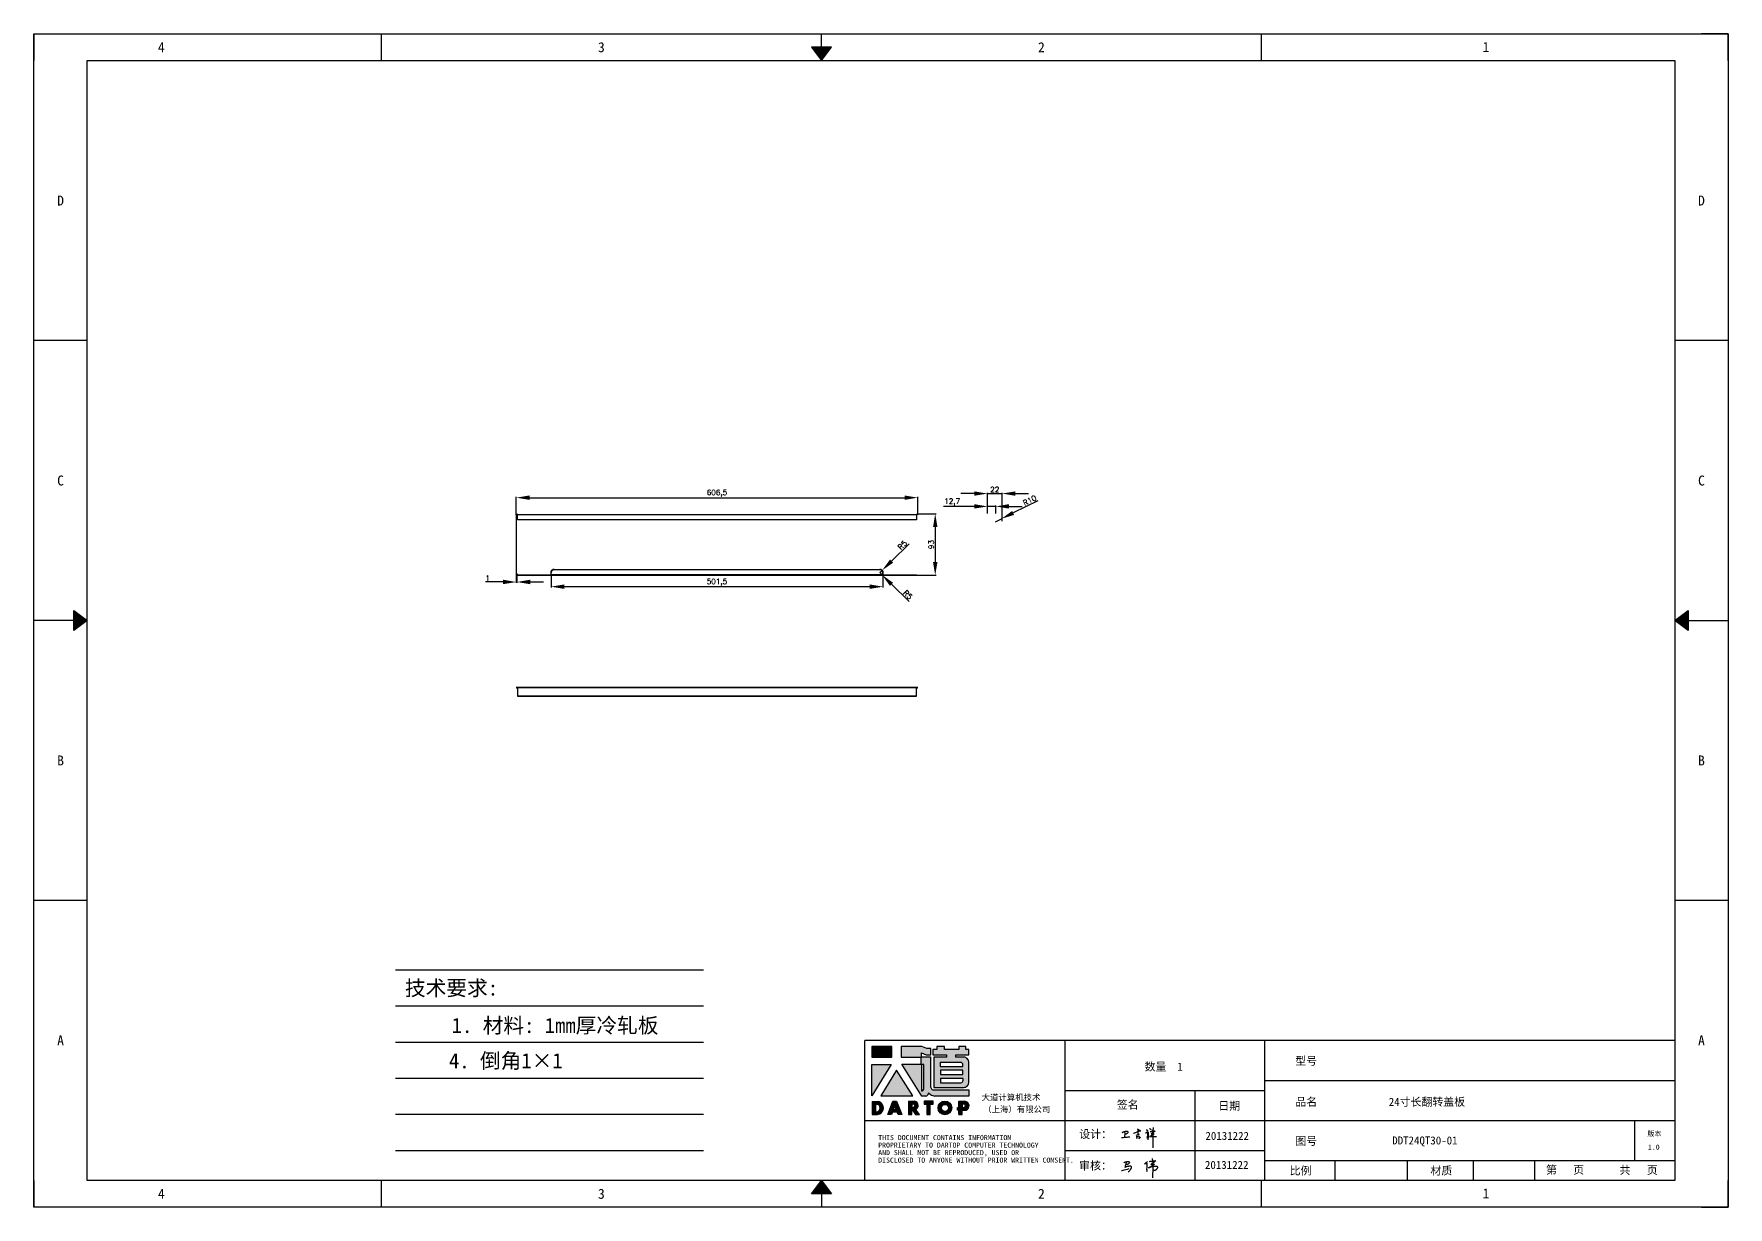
# Model space of a CAD drawing. Header units: millimetres. Extents: x 120943 to 145233, y 4425 to 40233.
# Drawn here: x 125709 to 128269, y 19390 to 21163 of the extents above; entities that cross this region are included whole.
import ezdxf
from ezdxf.enums import TextEntityAlignment as Align

# ---------------------------------------------------------------- set-up
doc = ezdxf.new("R2010")
doc.units = ezdxf.units.MM
doc.linetypes.add('DOT', pattern=[0.25, 0, -0.25])
doc.layers.add('4', color=7, linetype='Continuous')
doc.layers.add('print', color=30, linetype='Continuous')
doc.layers.add('dim', color=2, linetype='Continuous', lineweight=9)
doc.styles.add('Dartop', font='SIMFANG.TTF')
doc.styles.add('HZ', font='SimSun.ttf')
doc.styles.add('hzHT', font='SIMHEI.TTF')
doc.styles.get("Standard").update_dxf_attribs({"font": 'txt', "bigfont": 'gbcbig.shx'})
doc.dimstyles.new('ISO-25', dxfattribs={"dimtxt": 20, "dimasz": 20, "dimexe": 1.25, "dimexo": 0.625, "dimtad": 1, "dimtxsty": 'Standard', "dimcen": 2.5, "dimadec": 0, "dimazin": 0, "dimtfac": 1, "dimtmove": 0, "dimatfit": 3, "dimfxl": 1, "dimarcsym": 0})

# ---------------------------------------------------------------- blocks, each defined once
blk = doc.blocks.new('*D1130')
at = {"layer": 'Defpoints', "color": 0}
for p in [(127044.3, 20462), (126437.8, 20435.7), (127044.3, 20435.7, 87.4)]:
    blk.add_point(p, dxfattribs=at)
at = {"layer": 'dim', "color": 0, "lineweight": -2}
for p, q in [((126437.8, 20436.3), (126437.8, 20463.2)), ((126457.8, 20462), (127024.3, 20462)), ((127044.3, 20436.3), (127044.3, 20463.2))]:
    blk.add_line(p, q, dxfattribs=at)
at = {"layer": 'dim', "color": 0}
for points in [[(126457.8, 20465.3), (126457.8, 20458.7), (126437.8, 20462)], [(127024.3, 20465.3), (127024.3, 20458.7), (127044.3, 20462)]]:
    blk.add_solid(points, dxfattribs=at)
at = {"layer": 'dim', "color": 0, "insert": (126741, 20468.7), "char_height": 8, "attachment_point": 5}
blk.add_mtext('606,5', dxfattribs=at)
blk = doc.blocks.new('*D1131')
at = {"layer": 'Defpoints', "color": 0}
for p in [(127042.3, 20437.7), (127042.3, 20344.7, 75.4), (127070.7, 20344.7)]:
    blk.add_point(p, dxfattribs=at)
at = {"layer": 'dim', "color": 0, "lineweight": -2}
for p, q in [((127042.9, 20437.7), (127072, 20437.7)), ((127070.7, 20417.7), (127070.7, 20364.7)), ((127042.9, 20344.7), (127072, 20344.7))]:
    blk.add_line(p, q, dxfattribs=at)
at = {"layer": 'dim', "color": 0}
for points in [[(127067.4, 20417.7), (127074.1, 20417.7), (127070.7, 20437.7)], [(127067.4, 20364.7), (127074.1, 20364.7), (127070.7, 20344.7)]]:
    blk.add_solid(points, dxfattribs=at)
at = {"layer": 'dim', "color": 0, "insert": (127064.7, 20391.2), "char_height": 8, "attachment_point": 5, "rotation": 90}
blk.add_mtext('93', dxfattribs=at)
blk = doc.blocks.new('*D1132')
at = {"layer": 'Defpoints', "color": 0}
for p in [(126490.3, 20345.7, 87.1), (126490.3, 20327.5), (126991.8, 20345.7, 87.1)]:
    blk.add_point(p, dxfattribs=at)
at = {"layer": 'dim', "color": 0, "lineweight": -2}
for p, q in [((126490.3, 20345), (126490.3, 20326.3)), ((126971.8, 20327.5), (126510.3, 20327.5)), ((126991.8, 20345), (126991.8, 20326.3))]:
    blk.add_line(p, q, dxfattribs=at)
at = {"layer": 'dim', "color": 0}
for points in [[(126510.3, 20330.9), (126510.3, 20324.2), (126490.3, 20327.5)], [(126971.8, 20330.9), (126971.8, 20324.2), (126991.8, 20327.5)]]:
    blk.add_solid(points, dxfattribs=at)
at = {"layer": 'dim', "color": 0, "insert": (126741, 20334.2), "char_height": 8, "attachment_point": 5}
blk.add_mtext('501,5', dxfattribs=at)
blk = doc.blocks.new('*D1133')
at = {"layer": 'Defpoints', "color": 0}
for p in [(126986.8, 20348.7), (126990.4, 20352.2)]:
    blk.add_point(p, dxfattribs=at)
at = {"layer": 'dim', "color": 0, "lineweight": -2}
for p, q in [((127031.5, 20392.1), (127004.7, 20366.1)), ((126986.8, 20348.7), (126990.4, 20352.2))]:
    blk.add_line(p, q, dxfattribs=at)
at = {"layer": 'dim', "color": 0}
blk.add_solid([(127002.4, 20368.5), (127007.1, 20363.7), (126990.4, 20352.2)], dxfattribs=at)
at = {"layer": 'dim', "color": 0, "insert": (127021.1, 20390.3), "char_height": 8, "attachment_point": 5, "rotation": 44.1081}
blk.add_mtext('R5', dxfattribs=at)
blk = doc.blocks.new('*D1134')
at = {"layer": 'Defpoints', "color": 0}
for p in [(126986.8, 20348.7), (126990.4, 20345.2)]:
    blk.add_point(p, dxfattribs=at)
at = {"layer": 'dim', "color": 0, "lineweight": -2}
for p, q in [((126986.8, 20348.7), (126990.4, 20345.2)), ((127031.2, 20305), (127004.6, 20331.1))]:
    blk.add_line(p, q, dxfattribs=at)
blk.add_arc((126986.8, 20348.7), 5, 301.173, 352.838, dxfattribs=at)
at = {"layer": 'dim', "color": 0}
blk.add_solid([(127007, 20333.5), (127002.3, 20328.8), (126990.4, 20345.2)], dxfattribs=at)
at = {"layer": 'dim', "color": 0, "insert": (127029.3, 20315.3), "char_height": 8, "attachment_point": 5, "rotation": 315.4969}
blk.add_mtext('R5', dxfattribs=at)
blk = doc.blocks.new('*D1135')
at = {"layer": 'Defpoints', "color": 0}
for p in [(127149.6, 20437.7, 478.9), (127162.3, 20448.8), (127162.3, 20437.7, 478.9)]:
    blk.add_point(p, dxfattribs=at)
at = {"layer": 'dim', "color": 0, "lineweight": -2}
for p, q in [((127129.6, 20448.8), (127083, 20448.8)), ((127149.6, 20438.3), (127149.6, 20450.1)), ((127162.3, 20448.8), (127149.6, 20448.8)), ((127162.3, 20438.3), (127162.3, 20450.1)), ((127182.3, 20448.8), (127202.3, 20448.8))]:
    blk.add_line(p, q, dxfattribs=at)
at = {"layer": 'dim', "color": 0}
for points in [[(127129.6, 20452.2), (127129.6, 20445.5), (127149.6, 20448.8)], [(127182.3, 20452.2), (127182.3, 20445.5), (127162.3, 20448.8)]]:
    blk.add_solid(points, dxfattribs=at)
at = {"layer": 'dim', "color": 0, "insert": (127096.3, 20455.5), "char_height": 8, "attachment_point": 5}
blk.add_mtext('12,7', dxfattribs=at)
blk = doc.blocks.new('*D1618')
at = {"layer": 'Defpoints', "color": 0}
for p in [(127171.6, 20468.2), (127149.6, 20438.3), (127171.6, 20425.7, 479.9)]:
    blk.add_point(p, dxfattribs=at)
at = {"layer": 'dim', "color": 0, "lineweight": -2}
for p, q in [((127129.6, 20468.2), (127109.6, 20468.2)), ((127149.6, 20438.9), (127149.6, 20469.4)), ((127149.6, 20468.2), (127171.6, 20468.2)), ((127171.6, 20426.3), (127171.6, 20469.4)), ((127191.6, 20468.2), (127211.6, 20468.2))]:
    blk.add_line(p, q, dxfattribs=at)
at = {"layer": 'dim', "color": 0}
for points in [[(127129.6, 20471.5), (127129.6, 20464.9), (127149.6, 20468.2)], [(127191.6, 20471.5), (127191.6, 20464.9), (127171.6, 20468.2)]]:
    blk.add_solid(points, dxfattribs=at)
at = {"layer": 'dim', "color": 0, "insert": (127160.6, 20474.2), "char_height": 8, "attachment_point": 5}
blk.add_mtext('22', dxfattribs=at)
blk = doc.blocks.new('*D1136')
at = {"layer": 'Defpoints', "color": 0}
for p in [(127161.6, 20425.7), (127170.6, 20430.1)]:
    blk.add_point(p, dxfattribs=at)
at = {"layer": 'dim', "color": 0, "lineweight": -2}
for p, q in [((127225.6, 20457.3), (127188.5, 20439)), ((127161.6, 20425.7), (127170.6, 20430.1))]:
    blk.add_line(p, q, dxfattribs=at)
at = {"layer": 'dim', "color": 0}
blk.add_solid([(127187, 20442), (127190, 20436), (127170.6, 20430.1)], dxfattribs=at)
at = {"layer": 'dim', "color": 0, "insert": (127213.4, 20457.9), "char_height": 8, "attachment_point": 5, "rotation": 26.3122}
blk.add_mtext('R10', dxfattribs=at)
blk = doc.blocks.new('*D1137')
at = {"layer": 'Defpoints', "color": 0}
for p in [(126437.8, 20346.7, 75.4), (126437.8, 20334.6), (126438.8, 20346.7, 76.4)]:
    blk.add_point(p, dxfattribs=at)
at = {"layer": 'dim', "color": 0, "lineweight": -2}
for p, q in [((126417.8, 20334.6), (126391.1, 20334.6)), ((126437.8, 20346), (126437.8, 20333.4)), ((126438.8, 20334.6), (126437.8, 20334.6)), ((126438.8, 20346), (126438.8, 20333.4)), ((126458.8, 20334.6), (126478.8, 20334.6))]:
    blk.add_line(p, q, dxfattribs=at)
at = {"layer": 'dim', "color": 0}
for points in [[(126417.8, 20338), (126417.8, 20331.3), (126437.8, 20334.6)], [(126458.8, 20338), (126458.8, 20331.3), (126438.8, 20334.6)]]:
    blk.add_solid(points, dxfattribs=at)
at = {"layer": 'dim', "color": 0, "insert": (126394.5, 20340.6), "char_height": 8, "attachment_point": 5}
blk.add_mtext('1', dxfattribs=at)
blk = doc.blocks.new('*U535')
at = {"color": 254, "linetype": 'Continuous', "extrusion": (0, 0, -1)}
for points in [[(-17, 0.333), (-16.812, 0.25), (-17, 0.5)], [(-17, 0.333), (-17.188, 0.25), (-16.812, 0.25)], [(-17, 0.333), (-17, 0.5), (-17.188, 0.25)]]:
    blk.add_solid(points, dxfattribs=at)
blk = doc.blocks.new('*U534')
at = {"color": 254, "linetype": 'Continuous', "extrusion": (0, 0, -1)}
for points in [[(-33.167, 11), (-33, 11), (-33.25, 11.188)], [(-33.167, 11), (-33.25, 11.188), (-33.25, 10.812)], [(-33.167, 11), (-33.25, 10.812), (-33, 11)]]:
    blk.add_solid(points, dxfattribs=at)
blk = doc.blocks.new('*U536')
at = {"color": 254, "linetype": 'Continuous'}
for points in [[(17, 21.667), (17.188, 21.75), (16.812, 21.75)], [(17, 21.667), (16.812, 21.75), (17, 21.5)], [(17, 21.667), (17, 21.5), (17.188, 21.75)]]:
    blk.add_solid(points, dxfattribs=at)
blk = doc.blocks.new('*U533')
at = {"color": 254, "linetype": 'Continuous', "extrusion": (0, 0, -1)}
for points in [[(-0.833, 11), (-0.75, 10.812), (-0.75, 11.188)], [(-0.833, 11), (-0.75, 11.188), (-1, 11)], [(-0.833, 11), (-1, 11), (-0.75, 10.812)]]:
    blk.add_solid(points, dxfattribs=at)
blk = doc.blocks.new('dadao')
for p, q in [((48, 19.2), (44.9, 10.4)), ((44.9, 10.4), (51.2, 10.4)), ((51.2, 10.4), (48, 19.2))]:
    blk.add_line(p, q)
for points in [[(41.8, 121.6), (41.8, 143.7), (-0.4, 143.7), (-0.4, 121.6), (41.8, 121.6)], [(104.8, 122), (104.8, 130.3), (114.1, 126.3), (124.2, 126.3), (124.2, 139.6), (115.9, 139.6), (105.1, 143.9), (61.5, 143.9)], [(61.7, 144), (61.7, 121.3), (103.9, 121.3)], [(113.4, 38.7), (105.1, 38.7), (63, 106.5), (103.9, 106.5), (103.9, 120.9), (103.9, 121.3)], [(109.7, 53.6), (109.7, 106.2), (104.3, 106.2), (104.3, 50.4), (106.6, 50.4)], [(144.6, 94.4), (144.6, 84.8), (192, 84.8), (192, 94.1), (144.9, 94.1)], [(120.2, 45), (119.5, 45), (119.5, 44.6)], [(0, 28), (0, 0), (11.8, 0)], [(0.1, 28), (14, 28)], [(7.1, 21.8), (7.1, 6.1), (12, 6.1)], [(7.1, 21.8), (11.4, 21.8)], [(76.8, 28.2), (76.8, 0), (84.1, 0), (84.1, 11.1), (91.6, -0.1), (100.3, -0.1), (91.7, 11.1)], [(76.8, 28.2), (90.6, 28.2)], [(84, 22.7), (84, 15.3), (87.2, 15.3)], [(84, 22.7), (87.3, 22.7)], [(183.7, 0), (183.7, 9.6), (180.6, 9.6), (180.6, 14.9), (183.8, 14.9), (183.8, 28.1), (196.1, 28.1), (196.5, 28.1)], [(183.7, 0), (190.9, 0), (190.9, 9.6), (198.8, 9.6)], [(194.9, 22.3), (190.8, 22.3), (190.8, 15), (194.4, 15)]]:
    blk.add_lwpolyline(points)
blk.add_lwpolyline([(137.1, 144.2), (137.1, 137.9), (128.3, 137.9), (128.3, 126.5), (157.3, 126.5), (157.3, 121.5), (130.3, 121.5), (130.3, 57.5), (194.4, 57.5, 0.414214), (204.4, 67.5), (204.4, 111.3, 0.414214), (194.4, 121.3), (177.5, 121.3), (177.5, 126.3), (204.7, 126.3), (204.7, 137.7), (198.2, 137.7), (198.2, 143.9), (183.3, 143.9), (183.3, 138), (153, 138), (153, 144.2), (137.1, 144.2)], format="xyb", close=True)
for points in [[(104.8, 122), (123.4, 122), (123.4, 60, 0.414214), (131.4, 52), (204.8, 52), (204.8, 39.1), (131.7, 39.1)], [(144.3, 110.8), (144.3, 101.8), (192.3, 101.8), (192.3, 105.5, 0.414214), (187.3, 110.5), (144.3, 110.5)], [(144.6, 77), (144.6, 67.5), (187.6, 67.5, 0.414214), (192.6, 72.5), (192.6, 76.4), (144.6, 76.4)]]:
    blk.add_lwpolyline(points, format="xyb")
for points in [[(-0.3, 106.2), (40.4, 106.2), (-0.3, 39.7), (-0.3, 106.2)], [(51.7, 94.1), (18.4, 39.3), (86.2, 39.3)], [(43.8, 28.2), (51.8, 28.2), (62.6, -0.1), (55, -0.1), (53.2, 5), (42.9, 5), (41.1, 0), (33.6, 0)], [(110, 28.1), (110, 21.9), (116, 21.9), (116, -0.1), (123.2, -0.1), (123.2, 22), (129.2, 22), (129.2, 28.1), (110, 28.1)]]:
    blk.add_lwpolyline(points, close=True)
for radius in [14.5, 7.44]:
    blk.add_circle((154.2, 14.2), radius)
for centre, radius, start, end in [((99.2, 60.7), 12.6, 305.6399, 325.969), ((111.6, 46.7), 8.19, 282.9811, 347.6627), ((136, 61.7), 22.9, 226.7358, 259.3209), ((8.5, 13.9), 8.49, 294.2143, 69.7177), ((9.6, 14.2), 14.4, 278.6604, 72.3203), ((86.4, 19), 3.8, 282.527, 76.7196), ((88.6, 19.4), 8.95, 290.6073, 77.2124), ((193.7, 18.7), 3.8, 280.9891, 72.5513), ((195.7, 18.6), 9.51, 288.8959, 85.2442)]:
    blk.add_arc(centre, radius, start, end)
blk = doc.blocks.new('h')
for p, q in [((20768.1, -2360.9), (20773, -2359.1)), ((20769.5, -2366.9), (20769.8, -2370.6)), ((20769.8, -2370.6), (20770.9, -2378)), ((20770.9, -2378), (20771.5, -2370.6)), ((20772.4, -2369.3), (20774.9, -2367.8)), ((20773, -2359.1), (20784.1, -2355.2)), ((20773.3, -2331.8), (20775.3, -2338.7)), ((20789.1, -2340.9), (20773.5, -2331.9)), ((20775.3, -2338.7), (20775.6, -2351.2)), ((20775.6, -2351.2), (20775.5, -2357.3)), ((20782.2, -2369.2), (20780, -2377.1)), ((20780, -2377.1), (20788.3, -2371.3)), ((20780.1, -2366.4), (20780.8, -2366.4)), ((20781.9, -2367.4), (20782.2, -2369.2)), ((20845.7, -2343.5), (20848.4, -2353)), ((20848.9, -2370.3), (20847.9, -2424)), ((20848.4, -2353), (20848.9, -2370.3))]:
    blk.add_line(p, q)
for points in [[(20696.6, -2372.4, 0.002073), (20710.6, -2371.9, 0.016137), (20719.6, -2371.3, 0.008314), (20736.9, -2369.3)], [(20699.1, -2348.2, -0.029745), (20704.6, -2345.4, -0.046842), (20708.4, -2344.2, -0.00919), (20714.3, -2343, -0.018517), (20717.2, -2342.5, -0.037841), (20720.3, -2342.4, -0.039541), (20723.2, -2342.8, -0.149785), (20726, -2344.3, -0.204935), (20726.9, -2346.6, -0.074872), (20726.5, -2348.3, -0.061615), (20725.6, -2350.3, -0.034204), (20723.8, -2352.6, -0.045776), (20722.3, -2354.1, -0.054985), (20720.4, -2355.3, -0.036348), (20717.3, -2356.5, -0.067752), (20715.7, -2356.8, -0.043553), (20713.2, -2356.7)], [(20755, -2351.9, -0.024077), (20759.9, -2350.1, -0.013147), (20768.7, -2346.5, -0.00522), (20775.4, -2344.1, -0.018517), (20777.3, -2343.4, -0.008274), (20786.3, -2341, -0.039541), (20788.3, -2340.8, -0.079216), (20789.4, -2341, -0.204935)], [(20813.5, -2350.1, 0.007348), (20815.9, -2348.7, 0.008421), (20818, -2347.3, 0.009459), (20819.7, -2346.2, -0.016325), (20820.7, -2345.5, -0.173771), (20821.8, -2345.3, -0.085159), (20823.9, -2346, -0.125883), (20826, -2347.9, -0.160659), (20826.6, -2350.1, -0.010447), (20826.5, -2352.3, -0.008247), (20826.2, -2355.1, -0.002698), (20825.3, -2374, 0.001562), (20823.9, -2383.7, 0.016137)], [(20816.8, -2335, -0.053561), (20819.6, -2336.1, -0.075272), (20821.3, -2337.3, -0.005295), (20822.5, -2338.5, -0.009337), (20823.1, -2339.1, -0.026146), (20823.7, -2339.8, -0.016644), (20824.5, -2340.9)], [(20832.1, -2329.2, -0.053561), (20834.9, -2330.3, -0.075272), (20836.7, -2331.5, -0.005295), (20837.8, -2332.6, -0.009337), (20838.5, -2333.3, -0.026146), (20839, -2334, -0.016644), (20839.8, -2335.1)], [(20836, -2343.7, -0.02797), (20842.1, -2342.6, -0.048868), (20845.6, -2342.2, -0.00919), (20851.1, -2341.4, -0.018517), (20853.9, -2341.1, -0.037841), (20856.7, -2341.2, -0.039541), (20859.4, -2341.6, -0.018282), (20840.6, -2354.7, -0.000937)], [(20847.6, -2340.2, 0.021784), (20849.6, -2335.9, 0.028296), (20850.8, -2332.4, 0.008136), (20851.9, -2328.2, 0.028913), (20852.2, -2327, 0.08193), (20852.1, -2325.9, 0.075058), (20851.7, -2324.7, 0.275043)]]:
    blk.add_lwpolyline(points, format="xyb")
for points in [[(20711.3, -2343.5), (20711.3, -2343.5), (20711.5, -2355.8), (20710.7, -2368), (20710.6, -2371.9)], [(20821.5, -2350.6), (20822.4, -2359.2), (20822.2, -2364.9), (20821.7, -2369), (20821.3, -2376.3), (20823.6, -2368.5), (20827.2, -2366.3), (20829.5, -2366.3)], [(20840.6, -2354.7), (20850, -2354.7), (20855, -2354.3), (20845.9, -2361.1), (20840.5, -2364), (20833, -2367.5), (20863.2, -2367.4), (20865.9, -2367.3)]]:
    blk.add_lwpolyline(points)
for centre, radius, start, end in [((20773.7, -2371.2), 2.3, 121.9907, 163.60158), ((20787.5, -2406), 40.3, 100.61827, 108.24823), ((20780.8, -2367.6), 1.15, 9.4675, 90)]:
    blk.add_arc(centre, radius, start, end)

msp = doc.modelspace()

# ---------------------------------------------------------------- hatches: boundary and pattern name
for points in [[(127005.155, 19632.53), (126975.021, 19632.53), (126975.021, 19616.785), (127005.155, 19616.785)], [(127004.185, 19605.77), (126975.101, 19605.77), (126975.101, 19558.283)], [(127012.247, 19597.152), (126988.472, 19557.967), (127036.884, 19557.967)], [(127067.624, 19549.949), (127053.865, 19549.949), (127053.865, 19545.584), (127058.158, 19545.584), (127058.158, 19529.855), (127063.298, 19529.855), (127063.298, 19545.595), (127067.624, 19545.595)]]:
    msp.add_hatch(color=0).paths.add_polyline_path(points)
h = msp.add_hatch(color=0)
h.paths.add_polyline_path([(127050.189, 19622.961), (127056.84, 19620.088), (127064.031, 19620.088), (127064.031, 19629.605), (127058.099, 19629.605), (127050.369, 19632.657), (127019.395, 19632.657), (127019.395, 19616.562), (127049.532, 19616.562), (127049.532, 19616.237), (127049.532, 19605.95), (127020.307, 19605.95), (127050.367, 19557.574), (127056.32, 19557.574, 0.27937482), (127060.665, 19561.799), (127060.665, 19562.022), (127061.19, 19562.022, 0.14314537), (127069.385, 19557.852), (127121.618, 19557.852), (127121.618, 19567.026), (127069.162, 19567.026, -0.41421356), (127063.448, 19572.74), (127063.448, 19617.071), (127050.189, 19617.071)])
h.paths.add_polyline_path([(127049.836, 19605.744), (127053.666, 19605.743), (127053.666, 19568.197, -0.08893574), (127051.446, 19565.914), (127049.823, 19565.914)], flags=16)
h = msp.add_hatch(color=0)
h.paths.add_polyline_path([(127121.528, 19628.272), (127116.881, 19628.272), (127116.881, 19632.693), (127106.258, 19632.693), (127106.258, 19628.493), (127084.571, 19628.493), (127084.571, 19632.914), (127073.212, 19632.914), (127073.212, 19628.411), (127066.936, 19628.411), (127066.936, 19620.261), (127087.648, 19620.261), (127087.648, 19616.656), (127068.348, 19616.656), (127068.348, 19571.017), (127114.165, 19571.017, 0.41421356), (127121.307, 19578.159), (127121.307, 19609.414, 0.41421356), (127114.165, 19616.556), (127102.053, 19616.556), (127102.053, 19620.093), (127121.528, 19620.093)])
h.paths.add_polyline_path([(127109.105, 19608.819, -0.41421356), (127112.676, 19605.248), (127112.676, 19602.629), (127078.374, 19602.629), (127078.374, 19608.819)], flags=16)
h.paths.add_polyline_path([(127112.454, 19597.102), (127112.454, 19590.47), (127078.596, 19590.47), (127078.596, 19597.102)], flags=16)
h.paths.add_polyline_path([(127112.897, 19584.502), (127112.897, 19581.662, -0.41421356), (127109.326, 19578.091), (127078.596, 19578.091), (127078.596, 19584.502)], flags=16)
h = msp.add_hatch(color=0)
h.paths.add_polyline_path([(126985.293, 19549.878), (126975.315, 19549.878), (126975.315, 19529.915), (126983.718, 19529.915, 0.79301591)])
h.paths.add_polyline_path([(126983.866, 19534.287), (126980.378, 19534.287), (126980.378, 19545.506), (126983.481, 19545.506, -0.67136089)], flags=16)
h = msp.add_hatch(color=0)
h.paths.add_polyline_path([(127012.322, 19550.042), (127006.628, 19550.042), (126999.305, 19529.893), (127004.699, 19529.893), (127005.968, 19533.464), (127013.276, 19533.464), (127014.572, 19529.85), (127020.009, 19529.85)])
h.paths.add_polyline_path([(127011.879, 19537.313), (127007.352, 19537.313), (127009.574, 19543.644)], flags=16)
h = msp.add_hatch(color=0)
h.paths.add_polyline_path([(127040.001, 19550.028), (127030.187, 19550.028), (127030.187, 19529.882), (127035.373, 19529.882), (127035.373, 19537.869), (127040.703, 19529.81), (127046.969, 19529.81), (127040.835, 19537.818, 0.74405494)])
h.paths.add_polyline_path([(127035.326, 19540.85), (127035.326, 19546.141), (127037.644, 19546.141, -0.79680897), (127037.609, 19540.85)], flags=16)
h = msp.add_hatch(color=0)
h.paths.add_polyline_path([(127075.103, 19540.027, 1), (127095.789, 19540.027, 1)])
h.paths.add_polyline_path([(127090.76, 19540.027, -1), (127080.132, 19540.027, -1)], flags=16)
h = msp.add_hatch(color=0)
h.paths.add_polyline_path([(127115.631, 19549.98), (127115.334, 19549.98), (127106.585, 19549.98), (127106.585, 19540.578), (127104.264, 19540.578), (127104.264, 19536.762), (127106.548, 19536.762), (127106.548, 19529.918), (127111.655, 19529.918), (127111.655, 19536.789), (127117.267, 19536.789, 0.81230381)])
h.paths.add_polyline_path([(127111.579, 19540.604), (127111.579, 19545.863), (127114.485, 19545.863, -0.77821343), (127114.189, 19540.604)], flags=16)

# ---------------------------------------------------------------- linework, layer by layer
at = {"color": 0, "linetype": 'DOT'}
for p, q in [((125709.059, 21162.76), (128228.231, 21162.76)), ((125709.059, 19430.374), (125709.059, 21122.472)), ((128268.519, 21122.472), (128268.519, 19430.374)), ((128228.231, 19390.086), (125709.059, 19390.086))]:
    msp.add_line(p, q, dxfattribs=at)
at = {"color": 0}
for p, q in [((125709.059, 21162.76), (125709.059, 21122.472)), ((125709.059, 21162.76), (125709.059, 21162.76)), ((126233.973, 21122.472), (126233.973, 21162.76)), ((126898.725, 21142.616), (126898.725, 21162.76)), ((127563.478, 21122.472), (127563.478, 21162.76)), ((128268.519, 21162.76), (128228.231, 21162.76)), ((128268.519, 21122.472), (128268.519, 21162.76)), ((125789.635, 19430.374), (125789.635, 21122.472)), ((125789.635, 21122.472), (128187.943, 21122.472)), ((128187.943, 21122.472), (128187.943, 19430.374)), ((125789.635, 20699.447), (125709.059, 20699.447)), ((128268.519, 20699.447), (128187.943, 20699.447)), ((125769.491, 20276.423), (125709.059, 20276.423)), ((128208.087, 20276.423), (128268.519, 20276.423)), ((125789.635, 19853.398), (125709.059, 19853.398)), ((128268.519, 19853.398), (128187.943, 19853.398)), ((128187.943, 19641.886), (126964.194, 19641.886)), ((126964.194, 19430.374), (126964.194, 19641.886)), ((127266.354, 19641.886), (127266.354, 19430.374)), ((127568.514, 19430.374), (127568.514, 19641.886)), ((127568.514, 19581.454), (128187.943, 19581.454)), ((127266.354, 19566.346), (127568.514, 19566.346)), ((127462.758, 19566.346), (127462.758, 19430.374)), ((126964.194, 19521.022), (127266.354, 19521.022)), ((127266.354, 19521.022), (128187.943, 19521.022)), ((128127.511, 19460.59), (128127.511, 19521.022)), ((127266.354, 19475.698), (127568.514, 19475.698)), ((127568.514, 19460.59), (128187.943, 19460.59)), ((127674.822, 19430.374), (127674.822, 19460.59)), ((127784.379, 19430.374), (127784.379, 19460.59)), ((127883.976, 19430.374), (127883.976, 19460.59)), ((127976.431, 19430.374), (127976.431, 19460.59)), ((125709.059, 19430.374), (125709.059, 19390.086)), ((128187.943, 19430.374), (125789.635, 19430.374)), ((126233.973, 19390.086), (126233.973, 19430.374)), ((127563.478, 19390.086), (127563.478, 19430.374)), ((128268.519, 19390.086), (128268.519, 19430.374)), ((126898.725, 19410.23), (126898.725, 19390.086)), ((125709.059, 19390.086), (125709.059, 19390.086)), ((128228.231, 19390.086), (128268.519, 19390.086))]:
    msp.add_line(p, q, dxfattribs=at)
at = {"extrusion": (3.98566e-30, 0, -1)}
for p, q in [((126437.786, 20435.673), (126437.786, 20346.673)), ((126437.786, 20435.673), (126439.786, 20435.673)), ((126439.786, 20435.673), (126439.786, 20437.673)), ((126439.786, 20346.673), (126437.786, 20346.673)), ((126439.786, 20344.673), (126439.786, 20346.673))]:
    msp.add_line(p, q, dxfattribs=at)
for p, q in [((126439.786, 20428.673, 12.7), (126439.786, 20437.673, 12.7)), ((126490.286, 20345.673, 12.7), (126490.286, 20348.673, 12.7)), ((126495.286, 20353.673, 12.7), (126986.786, 20353.673, 12.7)), ((126991.786, 20348.673, 12.7), (126991.786, 20345.673, 12.7)), ((126439.786, 20345.673, 12.7), (126439.786, 20344.673, 12.7)), ((126439.786, 20345.673, 12.7), (126490.286, 20345.673, 12.7)), ((126439.786, 20344.673, 12.7), (127042.286, 20344.673, 12.7)), ((126991.786, 20345.673, 12.7), (127042.286, 20345.673, 12.7)), ((127042.286, 20345.673, 12.7), (127042.286, 20344.673, 12.7)), ((126439.786, 20175.032, -49.047), (126439.786, 20162.332, -49.047)), ((127042.286, 20175.032, -49.047), (126439.786, 20175.032, -49.047)), ((127042.286, 20162.332, -49.047), (127042.286, 20175.032, -49.047)), ((126439.786, 20162.332, -49.047), (127042.286, 20162.332, -49.047)), ((127398.255, 19452.181), (127396.119, 19451.04)), ((127396.241, 19454.584), (127400.016, 19454.584)), ((127402.029, 19454.767), (127398.255, 19452.181)), ((127398.391, 19463.544), (127399.258, 19456.302)), ((127399.258, 19456.302), (127399.399, 19450.955)), ((127400.016, 19454.584), (127402.029, 19454.767)), ((127396.119, 19451.04), (127393.15, 19449.433)), ((127399.399, 19450.955), (127399.079, 19434.316))]:
    msp.add_line(p, q)
at = {"extrusion": (0, 0, -1)}
for p, q in [((126439.786, 20436.673, 11.7), (127042.286, 20436.673, 11.7)), ((126439.786, 20428.673, 11.7), (126439.786, 20436.673, 11.7)), ((127042.286, 20428.673, 11.7), (126439.786, 20428.673, 11.7)), ((127042.286, 20436.673, 11.7), (127042.286, 20428.673, 11.7)), ((126490.286, 20345.673, 11.7), (126490.286, 20348.673, 11.7)), ((126495.286, 20353.673, 11.7), (126986.786, 20353.673, 11.7)), ((126991.786, 20348.673, 11.7), (126991.786, 20345.673, 11.7)), ((126991.786, 20345.673, 11.7), (126490.286, 20345.673, 11.7))]:
    msp.add_line(p, q, dxfattribs=at)
at = {"extrusion": (0, -1, 0)}
msp.add_line((126439.786, 20428.673, 11.7), (126439.786, 20428.673, 12.7), dxfattribs=at)
at = {"extrusion": (0, 1, 0)}
for p, q in [((126495.286, 20353.673, 12.7), (126495.286, 20353.673, 11.7)), ((126495.286, 20353.673, 12.7), (126986.786, 20353.673, 12.7)), ((126495.286, 20353.673, 11.7), (126986.786, 20353.673, 11.7)), ((126986.786, 20353.673, 11.7), (126986.786, 20353.673, 12.7))]:
    msp.add_line(p, q, dxfattribs=at)
at = {"extrusion": (2.29585e-30, 1, -2.24254e-30)}
for p, q in [((126439.786, 20345.673, 1), (126439.786, 20345.673, 12.7)), ((126439.786, 20345.673, 12.7), (126490.286, 20345.673, 12.7)), ((126490.286, 20345.673, 11.7), (126490.286, 20345.673, 12.7))]:
    msp.add_line(p, q, dxfattribs=at)
at = {"extrusion": (6.31089e-30, 1, -2.22045e-16)}
for p, q in [((126439.786, 20175.032, -140.047), (126437.786, 20175.032, -140.047)), ((126437.786, 20175.032, -51.047), (126437.786, 20175.032, -140.047)), ((126437.786, 20175.032, -51.047), (126439.786, 20175.032, -51.047)), ((126439.786, 20175.032, -142.047), (126439.786, 20175.032, -140.047)), ((126439.786, 20175.032, -142.047), (127042.286, 20175.032, -142.047)), ((126439.786, 20175.032, -51.047), (126439.786, 20175.032, -49.047)), ((127042.286, 20175.032, -49.047), (126439.786, 20175.032, -49.047)), ((127042.286, 20175.032, -140.047), (127042.286, 20175.032, -142.047)), ((127044.286, 20175.032, -140.047), (127042.286, 20175.032, -140.047)), ((127042.286, 20175.032, -51.047), (127044.286, 20175.032, -51.047)), ((127042.286, 20175.032, -49.047), (127042.286, 20175.032, -51.047)), ((127044.286, 20175.032, -140.047), (127044.286, 20175.032, -51.047))]:
    msp.add_line(p, q, dxfattribs=at)
at = {"extrusion": (0, -1, 2.22045e-16)}
for p, q in [((126438.786, 20174.032, -140.047), (126439.786, 20174.032, -140.047)), ((126438.786, 20174.032, -140.047), (126438.786, 20174.032, -51.047)), ((126439.786, 20174.032, -51.047), (126438.786, 20174.032, -51.047)), ((126439.786, 20174.032, -140.047), (126439.786, 20174.032, -141.047)), ((126439.786, 20174.032, -50.047), (126439.786, 20174.032, -51.047)), ((127042.286, 20174.032, -141.047), (127042.286, 20174.032, -140.047)), ((127042.286, 20174.032, -140.047), (127043.286, 20174.032, -140.047)), ((127043.286, 20174.032, -51.047), (127042.286, 20174.032, -51.047)), ((127042.286, 20174.032, -51.047), (127042.286, 20174.032, -50.047)), ((127043.286, 20174.032, -51.047), (127043.286, 20174.032, -140.047)), ((126439.786, 20162.332, -58.047), (126439.786, 20162.332, -49.047)), ((127042.286, 20162.332, -58.047), (126439.786, 20162.332, -58.047)), ((126439.786, 20162.332, -49.047), (127042.286, 20162.332, -49.047)), ((127042.286, 20162.332, -49.047), (127042.286, 20162.332, -58.047))]:
    msp.add_line(p, q, dxfattribs=at)
at = {"extrusion": (0, -2.22045e-16, -1)}
for p, q in [((126439.786, 20175.032, -142.047), (126439.786, 20162.332, -142.047)), ((126439.786, 20175.032, -142.047), (127042.286, 20175.032, -142.047)), ((127042.286, 20162.332, -142.047), (127042.286, 20175.032, -142.047)), ((126439.786, 20162.332, -142.047), (127042.286, 20162.332, -142.047))]:
    msp.add_line(p, q, dxfattribs=at)
at = {"extrusion": (-2.29585e-30, -2.22045e-16, -1)}
for p, q in [((126439.786, 20174.032, -50.047), (126439.786, 20163.332, -50.047)), ((127042.286, 20163.332, -50.047), (127042.286, 20174.032, -50.047))]:
    msp.add_line(p, q, dxfattribs=at)
at = {"extrusion": (0, 1, -2.22045e-16)}
for p, q in [((126439.786, 20163.332, -58.047), (126439.786, 20163.332, -50.047)), ((127042.286, 20163.332, -50.047), (127042.286, 20163.332, -58.047))]:
    msp.add_line(p, q, dxfattribs=at)
at = {"color": 0}
for points in [[(126898.725, 21122.472), (126913.833, 21142.616), (126883.617, 21142.616), (126898.725, 21122.472)], [(125789.635, 20276.423), (125769.491, 20261.315), (125769.491, 20291.531), (125789.635, 20276.423)], [(128187.943, 20276.423), (128208.087, 20291.531), (128208.087, 20261.315), (128187.943, 20276.423)], [(126898.725, 19430.374), (126913.833, 19410.23), (126883.617, 19410.23), (126898.725, 19430.374)]]:
    msp.add_lwpolyline(points, close=True, dxfattribs=at)
for points in [[(127355.417, 19457.196, -0.02974503), (127357.144, 19458.062, -0.04684215), (127358.314, 19458.438, -0.00919025), (127360.138, 19458.807, -0.01851715), (127361.053, 19458.939, -0.03784064), (127361.997, 19458.969, -0.03954126), (127362.894, 19458.858, -0.14978519), (127363.771, 19458.379, -0.20493524), (127364.039, 19457.685, -0.07487171), (127363.937, 19457.138, -0.06161465), (127363.639, 19456.532, -0.0342039), (127363.099, 19455.819, -0.04577587), (127362.615, 19455.357, -0.05498501), (127362.03, 19454.989, -0.03634791), (127361.061, 19454.603, -0.06775206), (127360.575, 19454.52, -0.04355337), (127359.812, 19454.559)], [(127393.15, 19449.433, -0.02974503), (127395.845, 19450.783, -0.04684215), (127397.669, 19451.37, -0.00919025), (127400.516, 19451.945, -0.01851715), (127401.943, 19452.152, -0.03784064), (127403.415, 19452.198, -0.03954126), (127404.815, 19452.025, -0.14978519), (127406.182, 19451.278, -0.20493524), (127406.601, 19450.196, -0.07487171), (127406.442, 19449.342, -0.06161465), (127405.977, 19448.397, -0.0342039), (127405.134, 19447.284, -0.04577587), (127404.379, 19446.563, -0.05498501), (127403.467, 19445.99, -0.03634791), (127401.955, 19445.388, -0.06775206), (127401.198, 19445.257, -0.04355337), (127400.007, 19445.319)], [(127394.388, 19459.038, -0.02797026), (127396.829, 19459.489, -0.04886788), (127398.243, 19459.64, -0.00919025), (127400.468, 19459.969, -0.01851715), (127401.58, 19460.071, -0.03784064), (127402.721, 19460.047, -0.03954126), (127403.796, 19459.856, -0.01828189), (127396.241, 19454.584, -0.0009369)]]:
    msp.add_lwpolyline(points, format="xyb")
msp.add_lwpolyline([(127359.224, 19458.631), (127359.224, 19458.631), (127358.647, 19455.091), (127357.696, 19451.762), (127357.075, 19449.719)])
for centre, radius, start, end in [((126495.286, 20348.673, 12.7), 5, 90, 180), ((126986.786, 20348.673, 12.7), 5, 0, 90), ((127372.261, 19481.162), 29.831, 299.265464, 300.9495), ((127439.842, 19231.113), 230.333, 102.46592, 103.2053), ((127282.878, 19566.453), 152.514, 313.366132, 315.296084), ((127390.145, 19455.041), 0.975, 52.375745, 91.291159), ((126532.353, 19482.709), 858.927, 357.565664, 358.057278), ((127389.811, 19455.194), 1.118, 357.196828, 33.705179), ((127364.655, 19456.84), 26.332, 352.912546, 354.802684), ((127374.533, 19455.942), 16.413, 354.802684, 357.196828), ((127350.998, 19451.575), 6.385, 281.076982, 291.212632), ((127210.596, 20021.478), 593.276, 283.91895, 284.971512), ((127366.832, 19432.831), 19.504, 113.202449, 120.017497), ((127362.254, 19443.51), 7.885, 102.47486, 113.202449), ((127373.68, 19391.865), 60.779, 100.36867, 102.47486), ((127360.984, 19448.585), 5.03, 283.816254, 294.030509), ((127365.437, 19436.918), 14.979, 96.125337, 100.36867), ((127362.058, 19446.097), 2.32, 294.836428, 309.901134), ((127331.128, 19474.633), 44.385, 316.919563, 320.58866), ((127364.639, 19444.355), 7.499, 87.457037, 96.125337), ((127364.667, 19444.984), 6.87, 78.399567, 87.457037), ((127356.279, 19453.072), 11.285, 324.094808, 331.378357), ((127365.637, 19449.71), 2.045, 44.324655, 78.399567), ((127365.038, 19448.644), 1.508, 319.573073, 337.48549), ((127360.885, 19451.962), 6.777, 324.910666, 333.348429), ((127364.181, 19450.731), 3.301, 326.76781, 340.871018), ((127366.288, 19450.346), 1.134, 357.998393, 44.324655), ((127365.18, 19450.385), 2.243, 340.871018, 357.998393), ((127871.844, 19373.518), 486.8, 171.410173, 171.768083)]:
    msp.add_arc(centre, radius, start, end)
at = {"extrusion": (0, 0, -1)}
for centre, start, end in [((-126495.286, 20348.673, -11.7), 0, 90), ((-126986.786, 20348.673, -11.7), 90, 180)]:
    msp.add_arc(centre, 5, start, end, dxfattribs=at)
at = {"layer": 'Defpoints'}
for p, q in [((126255.523, 19748.72), (126720.561, 19748.72)), ((126255.523, 19694.12), (126720.561, 19694.12)), ((126255.523, 19694.12), (126720.561, 19694.12)), ((126255.523, 19639.52), (126720.561, 19639.52)), ((126255.523, 19584.92), (126720.561, 19584.92)), ((126255.523, 19530.32), (126720.561, 19530.32)), ((126255.523, 19475.72), (126720.561, 19475.72))]:
    msp.add_line(p, q, dxfattribs=at)
at = {"layer": 'print'}
msp.add_lwpolyline([(125709.059, 21162.76), (128268.519, 21162.76), (128268.519, 19390.086), (125709.059, 19390.086)], close=True, dxfattribs=at)

# ---------------------------------------------------------------- block references
at = {"color": 0, "linetype": 'Continuous', "xscale": 80.57610619627711, "yscale": 80.57610619687368, "zscale": 80.57610619687446}
for name, p in [('*U536', (125528.932, 19390.086)), ('*U533', (125709.059, 19390.086)), ('*U534', (125528.932, 19390.086)), ('*U535', (125528.932, 19390.086))]:
    msp.add_blockref(name, p, dxfattribs=at)
at = {"color": 0}
for name, p, xscale, yscale, zscale in [('dadao', (126975.315, 19529.915), 0.7141973048657924, 0.7141973049202118, 0.7141973049268417), ('h', (120938.534, 20230.621), 0.3098964079397265, 0.3098964079412326, 0.3098964079411201)]:
    msp.add_blockref(name, p, dxfattribs=dict(at, xscale=xscale, yscale=yscale, zscale=zscale))

# ---------------------------------------------------------------- texts
for s, height, style, p in [('4', 15.108, 'Dartop', (125901.596, 21142.616)), ('3', 15.108, 'Dartop', (126566.349, 21142.616)), ('2', 15.108, 'Dartop', (127231.102, 21142.616)), ('1', 15.108, 'Dartop', (127902.741, 21143.095)), ('D', 15.108, 'Dartop', (125749.347, 20910.96)), ('D', 15.108, 'Dartop', (128228.231, 20910.96)), ('C', 15.108, 'Dartop', (125749.347, 20487.935)), ('C', 15.108, 'Dartop', (128228.231, 20487.935)), ('B', 15.108, 'Dartop', (125749.347, 20064.91)), ('B', 15.108, 'Dartop', (128228.231, 20064.91)), ('A', 15.108, 'Dartop', (125749.347, 19641.886)), ('A', 15.108, 'Dartop', (128228.231, 19641.886)), ('数量  1', 12.0864, 'hzHT', (127415.809, 19602.267)), ('型号', 12.0864, 'hzHT', (127631.221, 19611.142)), ('品名', 12.0864, 'hzHT', (127631.221, 19549.095)), ('24寸长翻转盖板', 12.0864, 'hzHT', (127813.522, 19549.125)), ('签名', 12.0864, 'hzHT', (127361.517, 19544.667)), ('日期', 12.0864, 'hzHT', (127514.879, 19543.18)), ('20131222', 12.0864, 'hzHT', (127511.777, 19497.741)), ('版本', 7.554, 'hzHT', (128157.145, 19500.967)), ('图号', 12.0864, 'hzHT', (127631.221, 19490.019)), ('DDT24QT30-01', 12.08642, 'hzHT', (127810.455, 19490.807)), ('1.0', 7.554, 'Dartop', (128156.236, 19480.779)), ('20131222', 12.0864, 'hzHT', (127511.057, 19453.886)), ('比例', 12.0864, 'hzHT', (127622.794, 19445.167)), ('材质', 12.0864, 'hzHT', (127835.293, 19445.167)), ('第   页', 12.0864, 'hzHT', (128022.261, 19446.421)), ('共   页', 12.0864, 'hzHT', (128133.285, 19445.98)), ('4', 15.108, 'Dartop', (125901.596, 19410.23)), ('3', 15.108, 'Dartop', (126566.349, 19410.23)), ('2', 15.108, 'Dartop', (127231.102, 19410.23)), ('1', 15.108, 'Dartop', (127902.741, 19410.709))]:
    msp.add_text(s, height=height, dxfattribs=dict(at, style=style)).set_placement(p, align=Align.MIDDLE_CENTER)
at = {"style": 'HZ'}
for s, p in [('技术要求:', (126339.978, 19721.165)), ('1. 材料: 1mm厚冷轧板', (126496.455, 19664.678)), ('4. 倒角1×1         ', (126492.16, 19611.301))]:
    msp.add_text(s, height=22.932, dxfattribs=at).set_placement(p, align=Align.MIDDLE_CENTER)
at = {"color": 0, "style": 'hzHT'}
for s, height, p in [('设计：', 12.0864, (127288.299, 19494.311)), ('THIS DOCUMENT CONTAINS INFORMATION', 7.55401, (126984.588, 19491.335)), ('PROPRIETARY TO DARTOP COMPUTER TECHNOLOGY', 7.55401, (126984.588, 19480.004)), ('AND SHALL NOT BE REPRODUCED, USED OR', 7.55401, (126984.588, 19468.673)), ('DISCLOSED TO ANYONE WITHOUT PRIOR WRITTEN CONSENT.', 7.55401, (126984.588, 19457.342)), ('审核：', 12.0864, (127288.119, 19446.717))]:
    msp.add_text(s, height=height, dxfattribs=at).set_placement(p)
at = {"layer": '4', "color": 0, "style": 'hzHT'}
for s, p in [('大道计算机技术', (127140.825, 19551.335)), ('（上海）有限公司', (127143.106, 19533.268))]:
    msp.add_text(s, height=9.0648, dxfattribs=at).set_placement(p)

# ---------------------------------------------------------------- dimensions: what is measured, and where the dimension line sits
at = {"layer": 'dim'}
for base, p1, p2, picture, middle in [((127171.63, 20468.198, -75.43), (127149.63, 20438.298, -75.43), (127171.63, 20425.673, 404.443), '*D1618', (127160.63, 20474.198, -75.43)), ((127044.286, 20461.99, -75.43), (126437.786, 20435.673, -75.43), (127044.286, 20435.673, 12), '*D1130', (126741.036, 20468.656, -75.43)), ((126437.786, 20334.641, -75.43), (126438.786, 20346.673, 1), (126437.786, 20346.673), '*D1137', (126394.453, 20340.641, -75.43)), ((126490.286, 20327.533, -75.43), (126991.786, 20345.673, 11.7), (126490.286, 20345.673, 11.7), '*D1132', (126741.036, 20334.2, -75.43))]:
    dim = msp.add_linear_dim(base=base, p1=p1, p2=p2, dimstyle='ISO-25', override={"dimtxt": 8, "dimgap": 2}, dxfattribs=at)
    dim.commit()
    dim.dimension.update_dxf_attribs({"geometry": picture, "text_midpoint": middle})
dim = msp.add_linear_dim(base=(127162.33, 20448.822, -75.43), p1=(127149.63, 20437.673, 403.443), p2=(127162.33, 20437.673, 403.443), angle=180, dimstyle='ISO-25', override={"dimtxt": 8, "dimgap": 2}, dxfattribs=at)
dim.commit()
dim.dimension.update_dxf_attribs({"geometry": '*D1135', "text_midpoint": (127096.297, 20448.822, -75.43), "dimtype": 160})
for center, mpoint, picture, middle in [((127161.63, 20425.673, 405.443), (127170.594, 20430.106, 405.443), '*D1136', (127213.352, 20457.943, 405.443)), ((126986.786, 20348.673, 12.7), (126990.376, 20352.153, 12.7), '*D1133', (127021.144, 20390.334, 12.7)), ((126986.786, 20348.673, 12.7), (126990.352, 20345.168, 12.7), '*D1134', (127029.268, 20315.335, 12.7))]:
    dim = msp.add_radius_dim(center=center, mpoint=mpoint, dimstyle='ISO-25', override={"dimtxt": 8, "dimgap": 2}, dxfattribs=at)
    dim.commit()
    dim.dimension.update_dxf_attribs({"geometry": picture, "text_midpoint": middle})
dim = msp.add_linear_dim(base=(127070.721, 20344.673, -75.43), p1=(127042.286, 20437.673, -75.43), p2=(127042.286, 20344.673), angle=90, dimstyle='ISO-25', override={"dimtxt": 8, "dimgap": 2}, dxfattribs=at)
dim.commit()
dim.dimension.update_dxf_attribs({"geometry": '*D1131', "text_midpoint": (127064.721, 20391.173, -75.43)})

doc.saveas('drawing.dxf')
